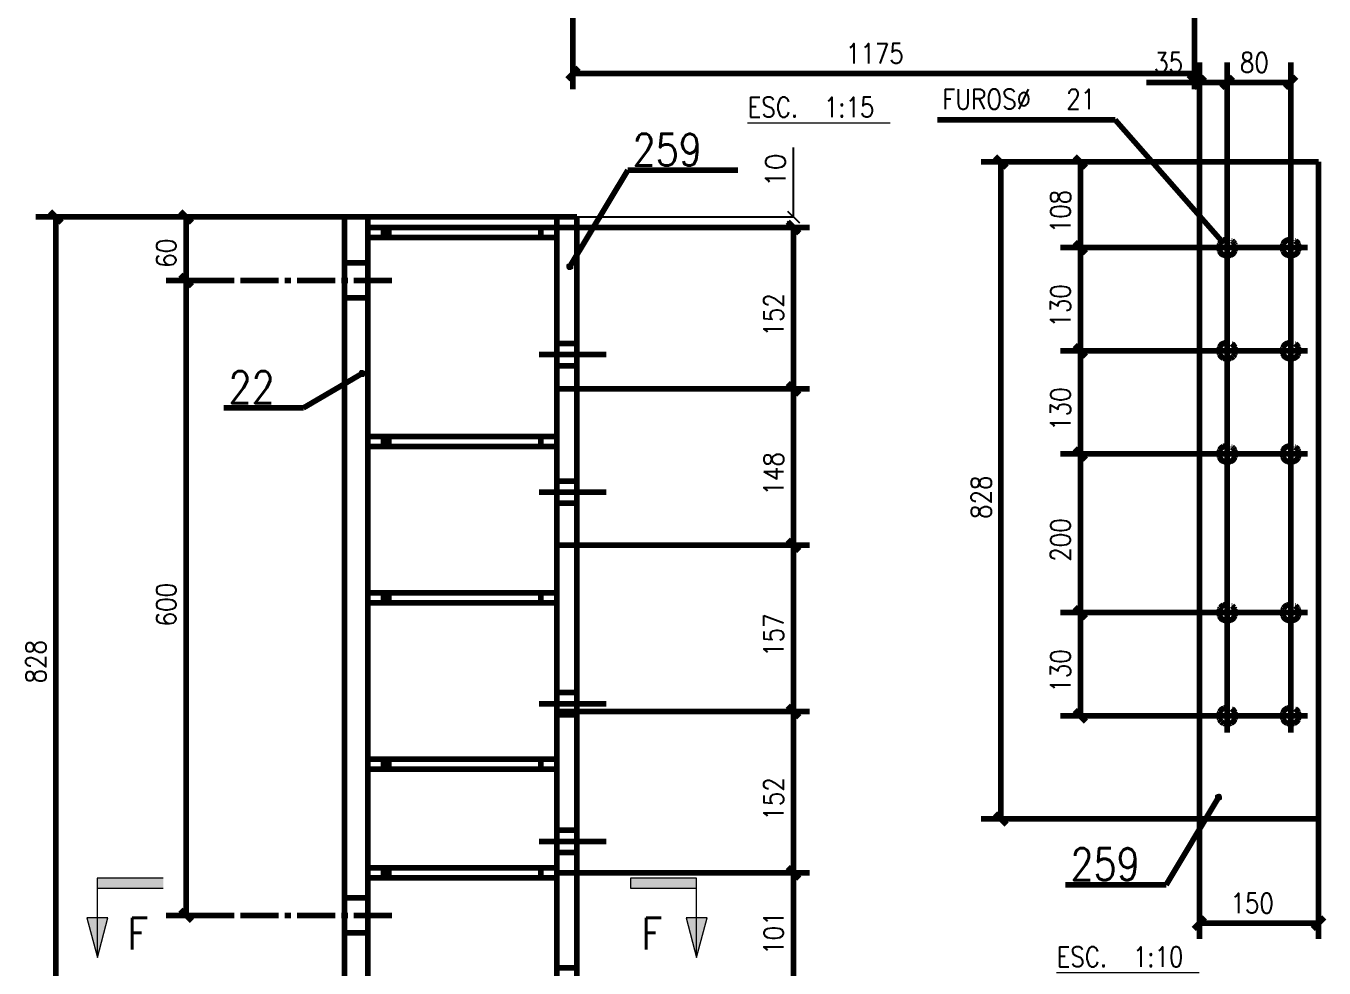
# Model space of a CAD drawing. Header units: millimetres. Extents: x 0 to 16820, y 0 to 11880.
# Drawn here: x 8558 to 11829, y 4868 to 7242 of the extents above; entities that cross this region are included whole.
import ezdxf

# ---------------------------------------------------------------- set-up
doc = ezdxf.new("R2010")
doc.units = ezdxf.units.MM
for name, pattern in [('CENTER2', [7.14375, 4.7625, -0.79375, 0.79375, -0.79375]), ('DASHED2', [2.38125, 1.5875, -0.79375]), ('XKITLINE00', [0])]:
    doc.linetypes.add(name, pattern=pattern)
for name, color, linetype, lineweight in [('Bolt mark', 5, 'Continuous', 0), ('COTA', 7, 'Continuous', 0), ('CT3', 4, 'Continuous', 0), ('FUROS', 7, 'Continuous', 0), ('INDICADOR', 7, 'Continuous', 0), ('ITEM-1', 7, 'Continuous', 0), ('LC1', 7, 'Continuous', 0), ('Other object type', 7, 'Continuous', 0), ('Part mark', 6, 'Continuous', 0), ('Section', 7, 'Continuous', 0), ('TR2', 7, 'Continuous', 0)]:
    doc.layers.add(name, color=color, linetype=linetype, lineweight=lineweight)
doc.styles.add('ROMANS', font='romans__.ttf')
doc.dimstyles.new('ESC-7.5', dxfattribs={"dimscale": 20, "dimtxt": 2.5, "dimasz": 1.5, "dimexe": 0, "dimexo": 0, "dimgap": 1, "dimtad": 1, "dimdec": 0, "dimlfac": 0.375, "dimzin": 0, "dimdsep": 46, "dimtxsty": 'ROMANS', "dimblk": 'OBLIQUE', "dimcen": 1, "dimclrt": 3, "dimadec": 0, "dimazin": 0, "dimtfac": 1, "dimtdec": 0, "dimtofl": 0, "dimtmove": 0, "dimatfit": 3, "dimfxl": 1, "dimtolj": 1, "dimtzin": 0, "dimarcsym": 1})

# ---------------------------------------------------------------- blocks, each defined once
blk = doc.blocks.new('*A510')
at = {"layer": 'CT3', "color": 4, "linetype": 'Continuous', "lineweight": 100}
for p, q in [((469.73, 346.34), (466.81, 346.34)), ((466.81, 246.99), (466.81, 346.34)), ((469.73, 235.95), (469.73, 346.34)), ((466.34, 246.99), (466.81, 246.99)), ((466.34, 246.99), (466.34, 235.95)), ((466.34, 235.95), (469.73, 235.95))]:
    blk.add_line(p, q, dxfattribs=at)
blk = doc.blocks.new('*A513')
at = {"layer": 'LC1', "color": 7, "linetype": 'CENTER2', "lineweight": 100}
for p, q in [((469.73, 340.54), (466.81, 340.54)), ((469.73, 340.54), (466.81, 340.54)), ((472.76, 338.34), (452.44, 338.34)), ((472.76, 338.34), (452.44, 338.34)), ((469.73, 336.14), (466.81, 336.14)), ((469.73, 336.14), (466.81, 336.14)), ((469.73, 260.54), (466.81, 260.54)), ((469.73, 260.54), (466.81, 260.54)), ((472.76, 258.34), (452.44, 258.34)), ((472.76, 258.34), (452.44, 258.34)), ((469.73, 256.14), (466.81, 256.14)), ((469.73, 256.14), (466.81, 256.14))]:
    blk.add_line(p, q, dxfattribs=at)
blk = doc.blocks.new('*A515')
at = {"layer": 'CT3', "color": 4, "linetype": 'Continuous', "lineweight": 100}
for p, q in [((575.76, 262.16), (575.76, 344.95)), ((575.76, 344.95), (590.76, 344.95)), ((590.76, 344.95), (590.76, 262.16)), ((590.76, 262.16), (575.76, 262.16))]:
    blk.add_line(p, q, dxfattribs=at)
blk = doc.blocks.new('*A516')
at = {"layer": 'FUROS', "color": 4, "linetype": 'CENTER2', "lineweight": 100}
for centre in [(579.26, 334.16), (587.26, 334.16), (579.26, 321.16), (587.26, 321.16), (579.26, 308.16), (587.26, 308.16), (579.26, 288.16), (587.26, 288.16), (579.26, 275.16), (587.26, 275.16)]:
    blk.add_circle(centre, 1.05, dxfattribs=at)
at = {"layer": 'LC1', "color": 7, "linetype": 'CENTER2', "lineweight": 100}
for p, q in [((579.26, 336.26), (579.26, 332.06)), ((587.26, 336.26), (587.26, 332.06)), ((577.16, 334.16), (581.36, 334.16)), ((585.16, 334.16), (589.36, 334.16)), ((579.26, 323.26), (579.26, 319.06)), ((587.26, 323.26), (587.26, 319.06)), ((577.16, 321.16), (581.36, 321.16)), ((585.16, 321.16), (589.36, 321.16)), ((579.26, 310.26), (579.26, 306.06)), ((587.26, 310.26), (587.26, 306.06)), ((577.16, 308.16), (581.36, 308.16)), ((585.16, 308.16), (589.36, 308.16)), ((579.26, 290.26), (579.26, 286.06)), ((587.26, 290.26), (587.26, 286.06)), ((577.16, 288.16), (581.36, 288.16)), ((585.16, 288.16), (589.36, 288.16)), ((579.26, 277.26), (579.26, 273.06)), ((587.26, 277.26), (587.26, 273.06)), ((577.16, 275.16), (581.36, 275.16)), ((585.16, 275.16), (589.36, 275.16))]:
    blk.add_line(p, q, dxfattribs=at)
blk = doc.blocks.new('*A735')
at = {"layer": 'COTA', "color": 7, "linetype": 'Continuous', "lineweight": 100}
for p, q in [((496.83, 394.81), (496.83, 354.11)), ((575.16, 394.81), (575.16, 354.11)), ((497.54, 356.82), (496.13, 355.4)), ((575.87, 356.82), (574.45, 355.4)), ((496.83, 356.11), (575.16, 356.11))]:
    blk.add_line(p, q, dxfattribs=at)
at = {"layer": 'COTA', "color": 3}
for p in [(496.83, 356.11), (575.16, 356.11)]:
    blk.add_point(p, dxfattribs=at)
at = {"layer": 'COTA', "color": 3, "style": 'ROMANS', "width": 0.85}
blk.add_text('1175', height=2.5, dxfattribs=at).set_placement((531.23, 357.36))
blk = doc.blocks.new('*A737')
at = {"layer": 'Other object type', "color": 7, "linetype": 'XKITLINE00', "lineweight": 0}
blk.add_line((518.84, 349.86), (536.81, 349.86), dxfattribs=at)
at = {"layer": 'Other object type', "color": 3, "style": 'ROMANS', "width": 0.85}
for s, p in [('ESC.', (518.84, 350.61)), ('1:15', (528.44, 350.61))]:
    blk.add_text(s, height=2.5, dxfattribs=at).set_placement(p)
blk = doc.blocks.new('*A845')
at = {"layer": 'COTA', "color": 7, "linetype": 'Continuous', "lineweight": 100}
for p, q in [((446.14, 347.04), (447.55, 345.63)), ((466.81, 346.34), (444.35, 346.34)), ((446.85, 338.34), (446.85, 346.34)), ((446.14, 339.04), (447.55, 337.63)), ((452.44, 338.34), (444.35, 338.34))]:
    blk.add_line(p, q, dxfattribs=at)
at = {"layer": 'COTA', "color": 3}
for p in [(446.85, 346.34), (446.85, 338.34)]:
    blk.add_point(p, dxfattribs=at)
at = {"layer": 'COTA', "color": 3, "style": 'ROMANS', "width": 0.85}
blk.add_text('60', height=2.5, rotation=90.0002, dxfattribs=at).set_placement((445.6, 339.95))
blk = doc.blocks.new('*A846')
at = {"layer": 'COTA', "color": 7, "linetype": 'Continuous', "lineweight": 100}
for p, q in [((446.14, 339.04), (447.55, 337.63)), ((452.44, 338.34), (444.35, 338.34)), ((446.85, 258.34), (446.85, 338.34)), ((446.14, 259.04), (447.55, 257.63)), ((452.44, 258.34), (444.35, 258.34))]:
    blk.add_line(p, q, dxfattribs=at)
at = {"layer": 'COTA', "color": 3}
for p in [(446.85, 338.34), (446.85, 258.34)]:
    blk.add_point(p, dxfattribs=at)
at = {"layer": 'COTA', "color": 3, "style": 'ROMANS', "width": 0.85}
blk.add_text('600', height=2.5, rotation=90.0002, dxfattribs=at).set_placement((445.6, 294.76))
blk = doc.blocks.new('*A865')
at = {"layer": 'Part mark'}
blk.add_hatch(color=7, dxfattribs=at).paths.add_polyline_path([(468.79, 327.05), (468.82, 327.06), (468.85, 327.06), (468.88, 327.06), (468.91, 327.06), (468.94, 327.06), (468.96, 327.06), (468.99, 327.06), (469.02, 327.05), (469.04, 327.05), (469.07, 327.05), (469.09, 327.05), (469.11, 327.04), (469.14, 327.04), (469.16, 327.03), (469.18, 327.03), (469.2, 327.02), (469.22, 327.01), (469.24, 327), (469.26, 327), (469.27, 326.99), (469.29, 326.98), (469.31, 326.97), (469.32, 326.96), (469.34, 326.95), (469.35, 326.94), (469.36, 326.92), (469.38, 326.91), (469.39, 326.9), (469.4, 326.88), (469.41, 326.87), (469.42, 326.86), (469.43, 326.84), (469.43, 326.83), (469.44, 326.81), (469.45, 326.79), (469.45, 326.78), (469.45, 326.76), (469.46, 326.74), (469.46, 326.72), (469.46, 326.71), (469.46, 326.69), (469.46, 326.67), (469.46, 326.65), (469.46, 326.63), (469.46, 326.61), (469.45, 326.59), (469.45, 326.56), (469.44, 326.54), (469.44, 326.52), (469.43, 326.5), (469.42, 326.48), (469.41, 326.45), (469.4, 326.43), (469.39, 326.41), (469.38, 326.38), (469.37, 326.36), (469.36, 326.34), (469.35, 326.31), (469.33, 326.29), (469.32, 326.26), (469.3, 326.24), (469.28, 326.21), (469.27, 326.19), (469.24, 326.18), (469.21, 326.18), (469.18, 326.18), (469.15, 326.18), (469.12, 326.18), (469.09, 326.18), (469.06, 326.18), (469.04, 326.18), (469.01, 326.18), (468.99, 326.19), (468.96, 326.19), (468.94, 326.19), (468.91, 326.2), (468.89, 326.2), (468.87, 326.21), (468.85, 326.21), (468.83, 326.22), (468.81, 326.23), (468.79, 326.23), (468.77, 326.24), (468.75, 326.25), (468.74, 326.26), (468.72, 326.27), (468.7, 326.28), (468.69, 326.29), (468.68, 326.3), (468.66, 326.31), (468.65, 326.33), (468.64, 326.34), (468.63, 326.35), (468.62, 326.37), (468.61, 326.38), (468.6, 326.4), (468.59, 326.41), (468.59, 326.43), (468.58, 326.44), (468.58, 326.46), (468.57, 326.48), (468.57, 326.5), (468.57, 326.51), (468.57, 326.53), (468.56, 326.55), (468.57, 326.57), (468.57, 326.59), (468.57, 326.61), (468.57, 326.63), (468.57, 326.65), (468.58, 326.67), (468.58, 326.7), (468.59, 326.72), (468.6, 326.74), (468.6, 326.76), (468.61, 326.78), (468.62, 326.81), (468.63, 326.83), (468.64, 326.85), (468.66, 326.88), (468.67, 326.9), (468.68, 326.93), (468.7, 326.95), (468.71, 326.98), (468.73, 327), (468.74, 327.03), (468.76, 327.05)], flags=17)
at = {"layer": 'ITEM-1', "color": 7, "linetype": 'Continuous', "lineweight": 100}
for p in [(469.01, 326.62), (451.59, 322.29)]:
    blk.add_line(p, (461.62, 322.29), dxfattribs=at)
at = {"layer": 'Part mark', "color": 1, "style": 'ROMANS', "width": 0.85}
blk.add_text('22', height=4, dxfattribs=at).set_placement((452.19, 322.89))
blk = doc.blocks.new('*A867')
at = {"layer": 'COTA', "color": 7, "linetype": 'Continuous', "lineweight": 100}
for p, q in [((429.71, 347.04), (431.13, 345.63)), ((466.81, 346.34), (427.92, 346.34)), ((430.42, 235.95), (430.42, 346.34)), ((466.34, 235.95), (427.92, 235.95)), ((429.71, 236.66), (431.13, 235.24))]:
    blk.add_line(p, q, dxfattribs=at)
at = {"layer": 'COTA', "color": 3}
for p in [(430.42, 346.34), (430.42, 235.95)]:
    blk.add_point(p, dxfattribs=at)
at = {"layer": 'COTA', "color": 3, "style": 'ROMANS', "width": 0.85}
blk.add_text('828', height=2.5, rotation=90.0002, dxfattribs=at).set_placement((429.17, 287.56))
blk = doc.blocks.new('*A879')
at = {"layer": 'COTA', "color": 7, "linetype": 'Continuous', "lineweight": 100}
for p, q in [((575.76, 262.16), (575.76, 247.05)), ((590.76, 262.16), (590.76, 247.05)), ((576.46, 249.76), (575.05, 248.34)), ((575.76, 249.05), (590.76, 249.05)), ((591.46, 249.76), (590.05, 248.34))]:
    blk.add_line(p, q, dxfattribs=at)
at = {"layer": 'COTA', "color": 3}
for p in [(575.76, 249.05), (590.76, 249.05)]:
    blk.add_point(p, dxfattribs=at)
at = {"layer": 'COTA', "color": 3, "style": 'ROMANS', "width": 0.85}
blk.add_text('150', height=2.5, dxfattribs=at).set_placement((579.68, 250.3))
blk = doc.blocks.new('*A880')
at = {"layer": 'COTA', "color": 7, "linetype": 'Continuous', "lineweight": 100}
for p, q in [((550.05, 345.65), (551.46, 344.24)), ((575.76, 344.95), (548.26, 344.95)), ((550.76, 262.16), (550.76, 344.95)), ((575.76, 262.16), (548.26, 262.16)), ((550.05, 262.86), (551.46, 261.45))]:
    blk.add_line(p, q, dxfattribs=at)
at = {"layer": 'COTA', "color": 3}
for p in [(550.76, 344.95), (550.76, 262.16)]:
    blk.add_point(p, dxfattribs=at)
at = {"layer": 'COTA', "color": 3, "style": 'ROMANS', "width": 0.85}
blk.add_text('828', height=2.5, rotation=90.0002, dxfattribs=at).set_placement((549.51, 299.97))
blk = doc.blocks.new('*A881')
at = {"layer": 'COTA', "color": 7, "linetype": 'Continuous', "lineweight": 100}
for p, q in [((587.26, 288.16), (558.26, 288.16)), ((560.05, 288.86), (561.46, 287.45)), ((560.76, 275.16), (560.76, 288.16)), ((587.26, 275.16), (558.26, 275.16)), ((560.05, 275.86), (561.46, 274.45))]:
    blk.add_line(p, q, dxfattribs=at)
at = {"layer": 'COTA', "color": 3}
for p in [(560.76, 288.16), (560.76, 275.16)]:
    blk.add_point(p, dxfattribs=at)
at = {"layer": 'COTA', "color": 3, "style": 'ROMANS', "width": 0.85}
blk.add_text('130', height=2.5, rotation=90.0002, dxfattribs=at).set_placement((559.51, 278.08))
blk = doc.blocks.new('*A882')
at = {"layer": 'COTA', "color": 7, "linetype": 'Continuous', "lineweight": 100}
for p, q in [((587.26, 308.16), (558.26, 308.16)), ((560.05, 308.86), (561.46, 307.45)), ((560.76, 288.16), (560.76, 308.16)), ((587.26, 288.16), (558.26, 288.16)), ((560.05, 288.86), (561.46, 287.45))]:
    blk.add_line(p, q, dxfattribs=at)
at = {"layer": 'COTA', "color": 3}
for p in [(560.76, 308.16), (560.76, 288.16)]:
    blk.add_point(p, dxfattribs=at)
at = {"layer": 'COTA', "color": 3, "style": 'ROMANS', "width": 0.85}
blk.add_text('200', height=2.5, rotation=90.0002, dxfattribs=at).set_placement((559.51, 294.58))
blk = doc.blocks.new('*A883')
at = {"layer": 'COTA', "color": 7, "linetype": 'Continuous', "lineweight": 100}
for p, q in [((587.26, 321.16), (558.26, 321.16)), ((560.05, 321.86), (561.46, 320.45)), ((560.76, 308.16), (560.76, 321.16)), ((587.26, 308.16), (558.26, 308.16)), ((560.05, 308.86), (561.46, 307.45))]:
    blk.add_line(p, q, dxfattribs=at)
at = {"layer": 'COTA', "color": 3}
for p in [(560.76, 321.16), (560.76, 308.16)]:
    blk.add_point(p, dxfattribs=at)
at = {"layer": 'COTA', "color": 3, "style": 'ROMANS', "width": 0.85}
blk.add_text('130', height=2.5, rotation=90.0002, dxfattribs=at).set_placement((559.51, 311.08))
blk = doc.blocks.new('*A884')
at = {"layer": 'COTA', "color": 7, "linetype": 'Continuous', "lineweight": 100}
for p, q in [((587.26, 334.16), (558.26, 334.16)), ((560.05, 334.86), (561.46, 333.45)), ((560.76, 321.16), (560.76, 334.16)), ((587.26, 321.16), (558.26, 321.16)), ((560.05, 321.86), (561.46, 320.45))]:
    blk.add_line(p, q, dxfattribs=at)
at = {"layer": 'COTA', "color": 3}
for p in [(560.76, 334.16), (560.76, 321.16)]:
    blk.add_point(p, dxfattribs=at)
at = {"layer": 'COTA', "color": 3, "style": 'ROMANS', "width": 0.85}
blk.add_text('130', height=2.5, rotation=90.0002, dxfattribs=at).set_placement((559.51, 324.08))
blk = doc.blocks.new('*A885')
at = {"layer": 'COTA', "color": 7, "linetype": 'Continuous', "lineweight": 100}
for p, q in [((560.05, 345.65), (561.46, 344.24)), ((575.76, 344.95), (558.26, 344.95)), ((560.76, 334.16), (560.76, 344.95)), ((587.26, 334.16), (558.26, 334.16)), ((560.05, 334.86), (561.46, 333.45))]:
    blk.add_line(p, q, dxfattribs=at)
at = {"layer": 'COTA', "color": 3}
for p in [(560.76, 344.95), (560.76, 334.16)]:
    blk.add_point(p, dxfattribs=at)
at = {"layer": 'COTA', "color": 3, "style": 'ROMANS', "width": 0.85}
blk.add_text('108', height=2.5, rotation=90.0002, dxfattribs=at).set_placement((559.51, 335.97))
blk = doc.blocks.new('*A886')
at = {"layer": 'COTA', "color": 7, "linetype": 'Continuous', "lineweight": 100}
for p, q in [((579.26, 275.16), (579.26, 357.47)), ((587.26, 275.16), (587.26, 357.47)), ((579.96, 355.68), (578.55, 354.27)), ((579.26, 354.97), (587.26, 354.97)), ((587.96, 355.68), (586.55, 354.27))]:
    blk.add_line(p, q, dxfattribs=at)
at = {"layer": 'COTA', "color": 3}
for p in [(579.26, 354.97), (587.26, 354.97)]:
    blk.add_point(p, dxfattribs=at)
at = {"layer": 'COTA', "color": 3, "style": 'ROMANS', "width": 0.85}
blk.add_text('80', height=2.5, dxfattribs=at).set_placement((580.87, 356.22))
blk = doc.blocks.new('*A887')
at = {"layer": 'COTA', "color": 7, "linetype": 'Continuous', "lineweight": 100}
for p, q in [((575.76, 344.95), (575.76, 357.47)), ((579.26, 275.16), (579.26, 357.47)), ((575.76, 354.97), (569.11, 354.97)), ((575.76, 354.97), (569.11, 354.97)), ((576.46, 355.68), (575.05, 354.27)), ((575.76, 354.97), (579.26, 354.97)), ((579.96, 355.68), (578.55, 354.27))]:
    blk.add_line(p, q, dxfattribs=at)
at = {"layer": 'COTA', "color": 3}
for p in [(575.76, 354.97), (579.26, 354.97)]:
    blk.add_point(p, dxfattribs=at)
at = {"layer": 'COTA', "color": 3, "style": 'ROMANS', "width": 0.85}
blk.add_text('35', height=2.5, dxfattribs=at).set_placement((570.05, 356.22))
blk = doc.blocks.new('*A888')
at = {"layer": 'Part mark'}
blk.add_hatch(color=7, dxfattribs=at).paths.add_polyline_path([(577.77, 265.17), (577.79, 265.18), (577.82, 265.2), (577.84, 265.21), (577.87, 265.23), (577.89, 265.24), (577.91, 265.25), (577.94, 265.27), (577.96, 265.28), (577.99, 265.29), (578.01, 265.3), (578.03, 265.3), (578.05, 265.31), (578.08, 265.32), (578.1, 265.32), (578.12, 265.33), (578.14, 265.33), (578.16, 265.34), (578.18, 265.34), (578.2, 265.34), (578.22, 265.34), (578.24, 265.34), (578.26, 265.34), (578.28, 265.34), (578.3, 265.34), (578.31, 265.33), (578.33, 265.33), (578.35, 265.32), (578.37, 265.32), (578.38, 265.31), (578.4, 265.3), (578.41, 265.3), (578.43, 265.29), (578.44, 265.28), (578.45, 265.27), (578.47, 265.25), (578.48, 265.24), (578.49, 265.23), (578.5, 265.21), (578.51, 265.2), (578.52, 265.18), (578.53, 265.17), (578.54, 265.15), (578.55, 265.13), (578.56, 265.11), (578.56, 265.09), (578.57, 265.07), (578.58, 265.05), (578.58, 265.03), (578.59, 265.01), (578.59, 264.99), (578.6, 264.96), (578.6, 264.94), (578.6, 264.92), (578.61, 264.89), (578.61, 264.86), (578.61, 264.84), (578.61, 264.81), (578.61, 264.78), (578.61, 264.75), (578.61, 264.73), (578.6, 264.7), (578.6, 264.67), (578.6, 264.64), (578.57, 264.62), (578.55, 264.6), (578.52, 264.59), (578.5, 264.57), (578.47, 264.56), (578.45, 264.55), (578.43, 264.53), (578.4, 264.52), (578.38, 264.51), (578.35, 264.5), (578.33, 264.49), (578.31, 264.48), (578.29, 264.48), (578.26, 264.47), (578.24, 264.46), (578.22, 264.46), (578.2, 264.45), (578.18, 264.45), (578.16, 264.45), (578.14, 264.45), (578.12, 264.45), (578.1, 264.45), (578.08, 264.45), (578.06, 264.45), (578.04, 264.45), (578.02, 264.45), (578.01, 264.46), (577.99, 264.46), (577.97, 264.47), (577.96, 264.48), (577.94, 264.48), (577.93, 264.49), (577.91, 264.5), (577.9, 264.51), (577.89, 264.52), (577.87, 264.53), (577.86, 264.55), (577.85, 264.56), (577.84, 264.57), (577.83, 264.59), (577.82, 264.6), (577.81, 264.62), (577.8, 264.64), (577.79, 264.65), (577.78, 264.67), (577.78, 264.69), (577.77, 264.71), (577.76, 264.73), (577.76, 264.75), (577.75, 264.78), (577.75, 264.8), (577.74, 264.82), (577.74, 264.85), (577.74, 264.87), (577.73, 264.9), (577.73, 264.92), (577.73, 264.95), (577.73, 264.98), (577.73, 265), (577.73, 265.03), (577.73, 265.06), (577.74, 265.09), (577.74, 265.12), (577.74, 265.15)], flags=17)
at = {"layer": 'ITEM-1', "color": 7, "linetype": 'Continuous', "lineweight": 100}
for p in [(578.17, 264.89), (558.91, 253.87)]:
    blk.add_line(p, (571.56, 253.87), dxfattribs=at)
at = {"layer": 'Part mark', "color": 1, "style": 'ROMANS', "width": 0.85}
blk.add_text('259', height=4, dxfattribs=at).set_placement((559.51, 254.47))
blk = doc.blocks.new('*A889')
at = {"layer": 'INDICADOR', "color": 7, "linetype": 'Continuous', "lineweight": 100}
for p in [(542.75, 350.26), (578.84, 334.67)]:
    blk.add_line(p, (565.13, 350.26), dxfattribs=at)
at = {"layer": 'Bolt mark', "color": 3, "style": 'ROMANS', "width": 0.85}
for s, p in [('FUROSØ', (543.35, 351.61)), ('21', (559, 351.61))]:
    blk.add_text(s, height=2.5, dxfattribs=at).set_placement(p)
blk = doc.blocks.new('*A890')
at = {"layer": 'Other object type', "color": 7, "linetype": 'XKITLINE00', "lineweight": 0}
blk.add_line((557.77, 242.8), (575.74, 242.8), dxfattribs=at)
at = {"layer": 'Other object type', "color": 3, "style": 'ROMANS', "width": 0.85}
for s, p in [('ESC.', (557.77, 243.55)), ('1:10', (567.37, 243.55))]:
    blk.add_text(s, height=2.5, dxfattribs=at).set_placement(p)
blk = doc.blocks.new('_Oblique')
at = {"color": 0, "linetype": 'ByBlock', "lineweight": -2}
blk.add_line((-0.5, -0.5), (0.5, 0.5), dxfattribs=at)
blk = doc.blocks.new('*D924')
at = {"color": 0, "lineweight": -2, "transparency": 16777216}
for p, q in [((10492.5, 6760.3), (10492.5, 6935.1)), ((9946.4, 6760.3), (10492.5, 6760.3)), ((9895.7, 6733.6), (10492.5, 6733.6)), ((10492.5, 6733.6), (10492.5, 6703.6))]:
    blk.add_line(p, q, dxfattribs=at)
at = {"layer": 'Defpoints', "color": 0, "transparency": 16777216}
for p in [(9946.4, 6760.3), (10492.5, 6760.3), (9895.7, 6733.6)]:
    blk.add_point(p, dxfattribs=at)
at = {"color": 0, "lineweight": -2, "transparency": 16777216, "xscale": 30, "yscale": 30, "zscale": 30}
for p, rotation in [((10492.5, 6760.3), 270), ((10492.5, 6733.6), 90)]:
    blk.add_blockref('_Oblique', p, dxfattribs=dict(at, rotation=rotation))
at = {"color": 3, "transparency": 16777216, "insert": (10447.3, 6877.7), "char_height": 50, "attachment_point": 5, "rotation": 90, "style": 'ROMANS'}
blk.add_mtext('\\A1;10', dxfattribs=at)

msp = doc.modelspace()

# ---------------------------------------------------------------- hatches: boundary and pattern name
at = {"layer": 'Part mark'}
msp.add_hatch(color=7, dxfattribs=at).paths.add_polyline_path([(9936.9, 6629.9), (9936.4, 6629.6), (9935.9, 6629.2), (9935.4, 6629), (9934.9, 6628.7), (9934.4, 6628.4), (9933.9, 6628.2), (9933.4, 6627.9), (9932.9, 6627.7), (9932.5, 6627.5), (9932, 6627.3), (9931.6, 6627.2), (9931.1, 6627), (9930.7, 6626.9), (9930.2, 6626.8), (9929.8, 6626.7), (9929.4, 6626.6), (9928.9, 6626.5), (9928.5, 6626.5), (9928.1, 6626.4), (9927.7, 6626.4), (9927.4, 6626.4), (9927, 6626.4), (9926.6, 6626.5), (9926.2, 6626.5), (9925.9, 6626.6), (9925.5, 6626.7), (9925.2, 6626.8), (9924.9, 6626.9), (9924.6, 6627), (9924.3, 6627.2), (9924, 6627.4), (9923.7, 6627.5), (9923.4, 6627.7), (9923.1, 6628), (9922.9, 6628.2), (9922.6, 6628.4), (9922.4, 6628.7), (9922.2, 6629), (9922, 6629.3), (9921.8, 6629.6), (9921.6, 6629.9), (9921.4, 6630.3), (9921.2, 6630.6), (9921, 6631), (9920.9, 6631.4), (9920.8, 6631.8), (9920.6, 6632.2), (9920.5, 6632.6), (9920.4, 6633), (9920.3, 6633.5), (9920.3, 6634), (9920.2, 6634.5), (9920.1, 6634.9), (9920.1, 6635.5), (9920.1, 6636), (9920, 6636.5), (9920, 6637), (9920, 6637.6), (9920.1, 6638.2), (9920.1, 6638.7), (9920.1, 6639.3), (9920.2, 6639.9), (9920.2, 6640.5), (9920.7, 6640.9), (9921.2, 6641.2), (9921.7, 6641.5), (9922.2, 6641.8), (9922.7, 6642.1), (9923.2, 6642.4), (9923.7, 6642.6), (9924.2, 6642.8), (9924.7, 6643), (9925.1, 6643.2), (9925.6, 6643.4), (9926, 6643.6), (9926.5, 6643.7), (9926.9, 6643.9), (9927.4, 6644), (9927.8, 6644.1), (9928.2, 6644.2), (9928.7, 6644.2), (9929.1, 6644.3), (9929.5, 6644.3), (9929.9, 6644.3), (9930.2, 6644.3), (9930.6, 6644.3), (9931, 6644.3), (9931.4, 6644.2), (9931.7, 6644.2), (9932.1, 6644.1), (9932.4, 6644), (9932.7, 6643.9), (9933, 6643.7), (9933.3, 6643.6), (9933.6, 6643.4), (9933.9, 6643.2), (9934.2, 6643), (9934.5, 6642.8), (9934.7, 6642.6), (9935, 6642.3), (9935.2, 6642.1), (9935.4, 6641.8), (9935.6, 6641.5), (9935.8, 6641.2), (9936, 6640.9), (9936.2, 6640.5), (9936.4, 6640.2), (9936.6, 6639.8), (9936.7, 6639.4), (9936.8, 6639), (9937, 6638.6), (9937.1, 6638.2), (9937.2, 6637.7), (9937.3, 6637.3), (9937.3, 6636.8), (9937.4, 6636.3), (9937.5, 6635.8), (9937.5, 6635.3), (9937.5, 6634.8), (9937.6, 6634.3), (9937.6, 6633.7), (9937.6, 6633.2), (9937.5, 6632.6), (9937.5, 6632), (9937.5, 6631.4), (9937.4, 6630.8), (9937.4, 6630.2)], flags=17)
at = {"layer": 'Section'}
for points in [[(8904.3, 5069.1), (8737.6, 5069.1), (8737.6, 5094.1), (8904.3, 5094.1)], [(10248.4, 5069.1), (10081.7, 5069.1), (10081.7, 5094.1), (10248.4, 5094.1)], [(8765.1, 4994.1), (8738.3, 4894.1), (8711.5, 4994.1)], [(10275.2, 4994.1), (10248.4, 4894.1), (10221.6, 4994.1)]]:
    msp.add_hatch(color=1, dxfattribs=at).paths.add_polyline_path(points, flags=17)

# ---------------------------------------------------------------- linework, layer by layer
at = {"layer": 'COTA', "color": 7, "linetype": 'Continuous', "lineweight": 100}
for p, q in [((10478.4, 6747.8), (10506.7, 6719.5)), ((9895.7, 6733.6), (10532.5, 6733.6)), ((10492.5, 6327), (10492.5, 6733.6)), ((9895.7, 6327), (10532.5, 6327)), ((9895.7, 6327), (10532.5, 6327)), ((10478.4, 6341.2), (10506.7, 6312.9)), ((10478.4, 6341.2), (10506.7, 6312.9)), ((10492.5, 5932.9), (10492.5, 6327)), ((9895.7, 5932.9), (10532.5, 5932.9)), ((9895.7, 5932.9), (10532.5, 5932.9)), ((10478.4, 5947.1), (10506.7, 5918.8)), ((10478.4, 5947.1), (10506.7, 5918.8)), ((10492.5, 5513.8), (10492.5, 5932.9)), ((10478.4, 5528), (10506.7, 5499.7)), ((10478.4, 5528), (10506.7, 5499.7)), ((9895.7, 5513.8), (10532.5, 5513.8)), ((9895.7, 5513.8), (10532.5, 5513.8)), ((10492.5, 5107.2), (10492.5, 5513.8)), ((9895.7, 5107.2), (10532.5, 5107.2)), ((9895.7, 5107.2), (10532.5, 5107.2)), ((10478.4, 5121.4), (10506.7, 5093.1)), ((10478.4, 5121.4), (10506.7, 5093.1)), ((10492.5, 4837.9), (10492.5, 5107.2))]:
    msp.add_line(p, q, dxfattribs=at)
at = {"layer": 'COTA', "color": 3}
for p in [(10492.5, 6733.6), (10492.5, 6327), (10492.5, 6327), (10492.5, 5932.9), (10492.5, 5932.9), (10492.5, 5513.8), (10492.5, 5513.8), (10492.5, 5107.2), (10492.5, 5107.2)]:
    msp.add_point(p, dxfattribs=at)
at = {"layer": 'CT3', "color": 4, "linetype": 'Continuous', "lineweight": 100}
for p, q in [((9895.7, 6760.3), (9419.6, 6760.3)), ((9946.4, 6760.3), (9895.7, 6760.3)), ((9895.7, 6733.6), (9895.7, 6760.3)), ((9946.4, 4552.5), (9946.4, 6760.3)), ((9895.7, 6733.6), (9419.6, 6733.6)), ((9419.6, 6708.3), (9419.6, 6733.6)), ((9895.7, 6708.3), (9419.6, 6708.3)), ((9472.9, 6708.3), (9472.9, 6733.6)), ((9895.7, 6708.3), (9895.7, 6733.6)), ((9895.7, 6207), (9895.7, 6708.3)), ((9895.7, 6207), (9419.6, 6207)), ((9419.6, 6181.7), (9419.6, 6207)), ((9472.9, 6181.7), (9472.9, 6207)), ((9895.7, 6181.7), (9895.7, 6207)), ((9895.7, 6181.7), (9419.6, 6181.7)), ((9895.7, 5812.9), (9895.7, 6181.7)), ((9895.7, 5812.9), (9419.6, 5812.9)), ((9419.6, 5787.6), (9419.6, 5812.9)), ((9472.9, 5787.6), (9472.9, 5812.9)), ((9895.7, 5787.6), (9895.7, 5812.9)), ((9895.7, 5787.6), (9419.6, 5787.6)), ((9895.7, 5393.8), (9895.7, 5787.6)), ((9895.7, 5393.8), (9419.6, 5393.8)), ((9419.6, 5368.5), (9419.6, 5393.8)), ((9895.7, 5368.5), (9419.6, 5368.5)), ((9472.9, 5368.5), (9472.9, 5393.8)), ((9895.7, 5368.5), (9895.7, 5393.8)), ((9895.7, 5120.5), (9895.7, 5368.5)), ((9895.7, 5120.5), (9419.6, 5120.5)), ((9419.6, 5095.2), (9419.6, 5120.5)), ((9472.9, 5095.2), (9472.9, 5120.5)), ((9895.7, 5095.2), (9895.7, 5120.5)), ((9895.7, 5095.2), (9419.6, 5095.2)), ((9895.7, 4717.9), (9895.7, 5095.2))]:
    msp.add_line(p, q, dxfattribs=at)
at = {"layer": 'ITEM-1', "color": 7, "linetype": 'Continuous', "lineweight": 100}
for p, q in [((9928.8, 6635.4), (10074.9, 6877.9)), ((10074.9, 6877.9), (10351.8, 6877.9))]:
    msp.add_line(p, q, dxfattribs=at)
at = {"layer": 'LC1', "color": 7, "linetype": 'CENTER2', "lineweight": 100}
for p, q in [((10020.6, 6413.6), (9851.3, 6413.6)), ((10020.6, 6413.6), (9851.3, 6413.6)), ((9946.4, 6441.6), (9895.7, 6441.6)), ((9946.4, 6441.6), (9895.7, 6441.6)), ((9946.4, 6385.6), (9895.7, 6385.6)), ((9946.4, 6385.6), (9895.7, 6385.6)), ((9946.4, 6094.9), (9895.7, 6094.9)), ((9946.4, 6094.9), (9895.7, 6094.9)), ((10020.6, 6066.9), (9851.3, 6066.9)), ((10020.6, 6066.9), (9851.3, 6066.9)), ((9946.4, 6038.9), (9895.7, 6038.9)), ((9946.4, 6038.9), (9895.7, 6038.9)), ((9946.4, 5561.6), (9895.7, 5561.6)), ((9946.4, 5561.6), (9895.7, 5561.6)), ((10020.6, 5533.6), (9851.3, 5533.6)), ((10020.6, 5533.6), (9851.3, 5533.6)), ((9946.4, 5505.6), (9895.7, 5505.6)), ((9946.4, 5505.6), (9895.7, 5505.6)), ((9946.4, 5214.9), (9895.7, 5214.9)), ((9946.4, 5214.9), (9895.7, 5214.9)), ((10020.6, 5186.9), (9851.3, 5186.9)), ((10020.6, 5186.9), (9851.3, 5186.9)), ((9946.4, 5158.9), (9895.7, 5158.9)), ((9946.4, 5158.9), (9895.7, 5158.9)), ((9946.4, 4868.3), (9895.7, 4868.3)), ((9946.4, 4868.3), (9895.7, 4868.3))]:
    msp.add_line(p, q, dxfattribs=at)
at = {"layer": 'Section', "color": 1, "linetype": 'XKITLINE00', "lineweight": 0}
for p, q in [((8737.6, 5094.1), (8737.6, 5069.1)), ((8904.3, 5094.1), (8737.6, 5094.1)), ((8904.3, 5094.1), (8737.6, 5094.1)), ((8738.3, 4894.1), (8738.3, 5094.1)), ((10081.7, 5094.1), (10081.7, 5069.1)), ((10248.4, 5094.1), (10081.7, 5094.1)), ((10248.4, 4894.1), (10248.4, 5094.1)), ((8737.6, 5069.1), (8904.3, 5069.1)), ((10081.7, 5069.1), (10248.4, 5069.1)), ((8765.1, 4994.1), (8711.5, 4994.1)), ((8711.5, 4994.1), (8738.3, 4894.1)), ((8738.3, 4894.1), (8765.1, 4994.1)), ((10221.6, 4994.1), (10248.4, 4894.1)), ((10275.2, 4994.1), (10221.6, 4994.1)), ((10248.4, 4894.1), (10275.2, 4994.1))]:
    msp.add_line(p, q, dxfattribs=at)
at = {"layer": 'TR2', "linetype": 'DASHED2', "lineweight": 100}
for p, q in [((9419.6, 6760.3), (9419.6, 4552.5)), ((9895.7, 4552.5), (9895.7, 6760.3)), ((9895.7, 6733.6), (9419.6, 6733.6)), ((9419.6, 6733.6), (9419.6, 6708.3)), ((9895.7, 6708.3), (9419.6, 6708.3)), ((9459.6, 6708.3), (9459.6, 6733.6)), ((9459.6, 6708.3), (9459.6, 6733.6)), ((9472.9, 6733.6), (9472.9, 6708.3)), ((9855.7, 6708.3), (9855.7, 6733.6)), ((9855.7, 6708.3), (9855.7, 6733.6)), ((9895.7, 6708.3), (9895.7, 6733.6)), ((9895.7, 6708.3), (9895.7, 6733.6)), ((9895.7, 6207), (9419.6, 6207)), ((9419.6, 6207), (9419.6, 6181.7)), ((9459.6, 6181.7), (9459.6, 6207)), ((9459.6, 6181.7), (9459.6, 6207)), ((9472.9, 6207), (9472.9, 6181.7)), ((9855.7, 6181.7), (9855.7, 6207)), ((9855.7, 6181.7), (9855.7, 6207)), ((9895.7, 6181.7), (9895.7, 6207)), ((9895.7, 6181.7), (9895.7, 6207)), ((9895.7, 6181.7), (9419.6, 6181.7)), ((9895.7, 5812.9), (9419.6, 5812.9)), ((9419.6, 5812.9), (9419.6, 5787.6)), ((9459.6, 5787.6), (9459.6, 5812.9)), ((9459.6, 5787.6), (9459.6, 5812.9)), ((9472.9, 5812.9), (9472.9, 5787.6)), ((9855.7, 5787.6), (9855.7, 5812.9)), ((9855.7, 5787.6), (9855.7, 5812.9)), ((9895.7, 5787.6), (9895.7, 5812.9)), ((9895.7, 5787.6), (9895.7, 5812.9)), ((9895.7, 5787.6), (9419.6, 5787.6)), ((9895.7, 5393.8), (9419.6, 5393.8)), ((9419.6, 5393.8), (9419.6, 5368.5)), ((9895.7, 5368.5), (9419.6, 5368.5)), ((9459.6, 5368.5), (9459.6, 5393.8)), ((9459.6, 5368.5), (9459.6, 5393.8)), ((9472.9, 5393.8), (9472.9, 5368.5)), ((9855.7, 5368.5), (9855.7, 5393.8)), ((9855.7, 5368.5), (9855.7, 5393.8)), ((9895.7, 5368.5), (9895.7, 5393.8)), ((9895.7, 5368.5), (9895.7, 5393.8)), ((9895.7, 5120.5), (9419.6, 5120.5)), ((9419.6, 5120.5), (9419.6, 5095.2)), ((9459.6, 5095.2), (9459.6, 5120.5)), ((9459.6, 5095.2), (9459.6, 5120.5)), ((9472.9, 5120.5), (9472.9, 5095.2)), ((9855.7, 5095.2), (9855.7, 5120.5)), ((9855.7, 5095.2), (9855.7, 5120.5)), ((9895.7, 5095.2), (9895.7, 5120.5)), ((9895.7, 5095.2), (9895.7, 5120.5)), ((9895.7, 5095.2), (9419.6, 5095.2))]:
    msp.add_line(p, q, dxfattribs=at)

# ---------------------------------------------------------------- block references
at = {"lineweight": 0, "xscale": 20, "yscale": 20, "zscale": 20}
for name, p in [('*A735', (0, 0)), ('*A887', (0, 0)), ('*A886', (0, 0)), ('*A889', (0, 0)), ('*A737', (0, 0)), ('*A880', (0, 0)), ('*A885', (0, 0)), ('*A515', (0, 0)), ('*A867', (25, -166.4)), ('*A845', (25, -166.4)), ('*A510', (25, -166.4)), ('*A516', (0, 0)), ('*A884', (0, 0)), ('*A513', (25, -166.4)), ('*A846', (25, -166.4)), ('*A883', (0, 0)), ('*A865', (25, -166.4)), ('*A882', (0, 0)), ('*A881', (0, 0)), ('*A888', (0, 0)), ('*A879', (0, 0)), ('*A890', (0, 0))]:
    msp.add_blockref(name, p, dxfattribs=at)

# ---------------------------------------------------------------- texts
at = {"layer": 'COTA', "color": 3, "style": 'ROMANS', "width": 0.85}
for s, p in [('152', (10467.5, 6458.8)), ('148', (10467.5, 6058.4)), ('157', (10467.5, 5651.8)), ('152', (10467.5, 5239)), ('101', (10467.5, 4901))]:
    msp.add_text(s, height=50, rotation=90.0002, dxfattribs=at).set_placement(p)
at = {"layer": 'Part mark', "color": 1, "style": 'ROMANS', "width": 0.85}
msp.add_text('259', height=80, dxfattribs=at).set_placement((10086.9, 6889.9))
at = {"layer": 'Section', "color": 1, "style": 'ROMANS', "width": 0.85}
for p in [(8814.4, 4914.1), (10109.5, 4914.1)]:
    msp.add_text('F', height=80, dxfattribs=at).set_placement(p)

# ---------------------------------------------------------------- dimensions: what is measured, and where the dimension line sits
dim = msp.add_linear_dim(base=(10492.5, 6760.3), p1=(9895.7, 6733.6), p2=(9946.4, 6760.3), angle=90, dimstyle='ESC-7.5')
dim.commit()
dim.dimension.update_dxf_attribs({"geometry": '*D924', "text_midpoint": (10447.3, 6877.7)})

doc.saveas('drawing.dxf')
